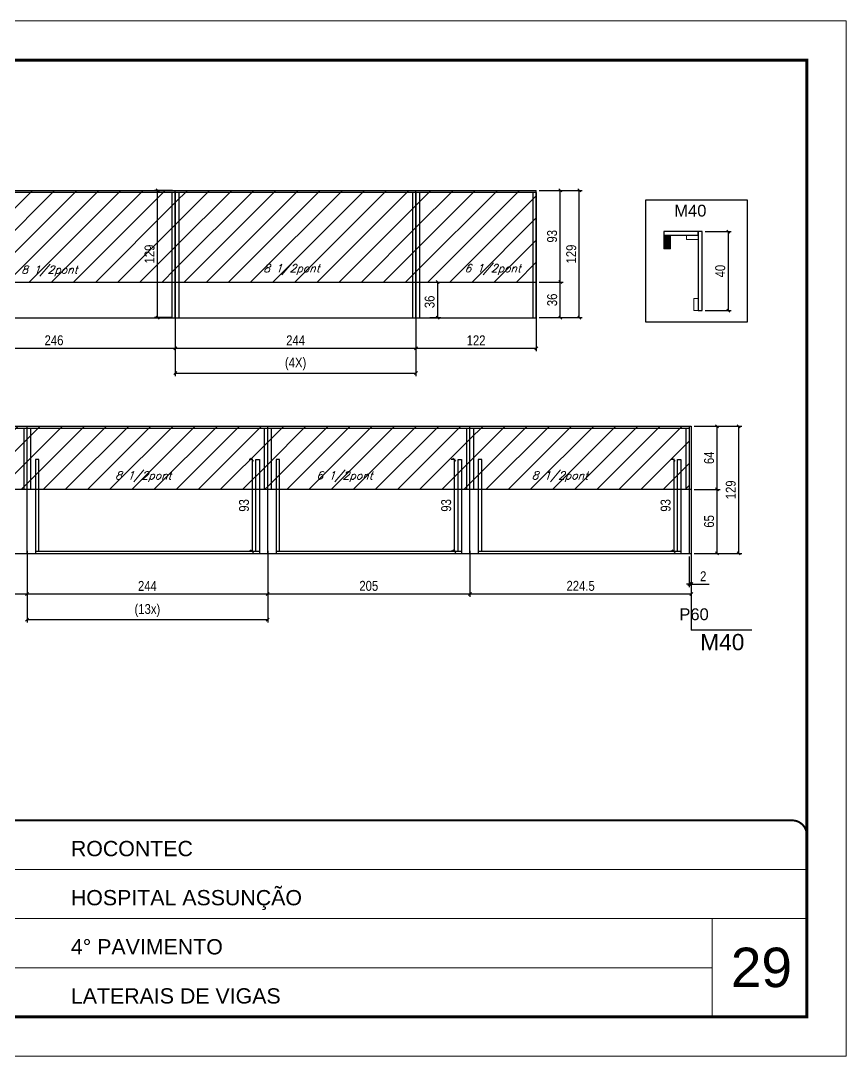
# Model space of a CAD drawing. Extents: x -20960 to -5926, y -2106 to 21915.
# Drawn here: x -11559 to -10722, y 12825 to 13875 of the extents above; entities that cross this region are included whole.
import ezdxf

# ---------------------------------------------------------------- set-up
doc = ezdxf.new("R2010")
doc.units = 0
doc.linetypes.add('CONTINUO', pattern=[0])
doc.linetypes.add('DASHED', pattern=[0.75, 0.5, -0.25])
for name, color, linetype in [('5', 5, 'Continuous'), ('COTA', 241, 'Continuous'), ('NOMENCLATURA', 7, 'Continuous'), ('Painéis', 200, 'Continuous'), ('SARR_2.2x7', 40, 'Continuous'), ('SARR_3.5x7', 81, 'Continuous'), ('texto', 7, 'Continuous')]:
    doc.layers.add(name, color=color, linetype=linetype)
for name, color, linetype, lineweight in [('CARIMBO', 255, 'Continuous', 9), ('Folhas', 255, 'Continuous', 9), ('Hachura', 251, 'Continuous', 9), ('Madeira', 126, 'Continuous', 18), ('Sarr 2.2x7', 40, 'Continuous', 9), ('SARRAFO DE PRESSAO', 251, 'DASHED', 9)]:
    doc.layers.add(name, color=color, linetype=linetype, lineweight=lineweight)
doc.styles.add('ARIAL', font='arial.ttf')
doc.styles.add('COTA TECNICA', font='techl___.ttf', dxfattribs={"height": 10})
doc.styles.add('Romans', font='romans.shx')
doc.styles.get("Standard").update_dxf_attribs({"font": 'arial.ttf'})
doc.dimstyles.new('PAINEL', dxfattribs={"dimtxt": 10, "dimasz": 3, "dimexe": 3, "dimexo": 3, "dimgap": 3, "dimtad": 1, "dimdec": 1, "dimzin": 12, "dimdsep": 46, "dimtxsty": 'COTA TECNICA', "dimblk1": 'OBLIQUE', "dimblk2": 'OBLIQUE', "dimsah": 1, "dimcen": 0.9, "dimclrd": 4, "dimclre": 4, "dimclrt": 240, "dimadec": 1, "dimazin": 3, "dimtfac": 1, "dimtdec": 1, "dimtmove": 0, "dimatfit": 3, "dimfxl": 1, "dimtolj": 1, "dimtzin": 12, "dimarcsym": 0})
pattern_1 = [(45, (-152288.438, -14672.416), (-11.2253202, 11.2253202), [])]

# ---------------------------------------------------------------- blocks, each defined once
blk = doc.blocks.new('9999999999')
at = {"color": 30, "linetype": 'CONTINUO'}
for p, q in [((98564.6, 34379.6), (99584, 34379.6)), ((98564.6, 34329.8), (99488, 34329.8)), ((99584, 34329.8), (99488, 34329.8)), ((99488, 34329.8), (99488, 34230.2)), ((98564.6, 34280), (99488, 34280))]:
    blk.add_line(p, q, dxfattribs=at)
at = {"color": 30, "linetype": 'CONTINUO', "const_width": 2}
blk.add_lwpolyline([(99584, 34230.2), (99584, 34414.4, 0.414214), (99569, 34429.4), (98229, 34429.4, 0.414214), (98214, 34414.4), (98214, 34245.2, 0.414214), (98229, 34230.2), (99584, 34230.2)], format="xyb", dxfattribs=at)
at = {"layer": 'Folhas'}
blk.add_lwpolyline([(98139, 34190.2), (99624, 34190.2), (99624, 35240.2), (98139, 35240.2)], close=True, dxfattribs=at)
at = {"layer": 'Folhas', "color": 30, "const_width": 3}
blk.add_lwpolyline([(98214, 34230.2), (99584, 34230.2), (99584, 35200.2), (98214, 35200.2)], close=True, dxfattribs=at)
at = {"color": 7, "linetype": 'Continuous', "ltscale": 5, "style": 'ARIAL'}
for s, height, p in [('ROCONTEC', 15.48, (98837.7, 34393.1)), ('HOSPITAL ASSUNÇÃO', 15.483, (98837.7, 34343.3)), ('4° PAVIMENTO', 15.483, (98837.7, 34293.5)), ('LATERAIS DE VIGAS', 15.483, (98837.7, 34243.7))]:
    blk.add_text(s, height=height, dxfattribs=at).set_placement(p)
blk = doc.blocks.new('_Oblique')
at = {"color": 0, "linetype": 'ByBlock', "lineweight": -2}
blk.add_line((-0.5, -0.5), (0.5, 0.5), dxfattribs=at)
blk = doc.blocks.new('*D966')
at = {"layer": 'COTA', "color": 4, "linetype": 'ByBlock', "lineweight": -2, "transparency": 16777216}
for p, q in [((-11648.4, 13619.7), (-11648.4, 13540.2)), ((-11402.4, 13607.3), (-11402.4, 13540.2)), ((-11648.4, 13543.2), (-11402.4, 13543.2))]:
    blk.add_line(p, q, dxfattribs=at)
at = {"layer": 'Defpoints', "color": 0, "linetype": 'ByBlock', "transparency": 16777216}
for p in [(-11648.4, 13622.7), (-11402.4, 13610.3), (-11402.4, 13543.2)]:
    blk.add_point(p, dxfattribs=at)
at = {"layer": 'COTA', "color": 4, "linetype": 'ByBlock', "lineweight": -2, "transparency": 16777216, "xscale": 3, "yscale": 3, "zscale": 3, "rotation": 180}
blk.add_blockref('_Oblique', (-11648.4, 13543.2), dxfattribs=at)
at = {"layer": 'COTA', "color": 4, "linetype": 'ByBlock', "lineweight": -2, "transparency": 16777216, "xscale": 3, "yscale": 3, "zscale": 3}
blk.add_blockref('_Oblique', (-11402.4, 13543.2), dxfattribs=at)
at = {"layer": 'COTA', "color": 240, "linetype": 'ByBlock', "transparency": 16777216, "insert": (-11525.4, 13551.3), "char_height": 10, "attachment_point": 5, "style": 'COTA TECNICA'}
blk.add_mtext('\\A1;246', dxfattribs=at)
blk = doc.blocks.new('*D967')
at = {"layer": 'COTA', "color": 4, "linetype": 'ByBlock', "lineweight": -2, "transparency": 16777216}
for p, q in [((-11402.4, 13607.3), (-11402.4, 13540.2)), ((-11158.4, 13607.3), (-11158.4, 13540.2)), ((-11402.4, 13543.2), (-11158.4, 13543.2))]:
    blk.add_line(p, q, dxfattribs=at)
at = {"layer": 'Defpoints', "color": 0, "linetype": 'ByBlock', "transparency": 16777216}
for p in [(-11402.4, 13610.3), (-11158.4, 13610.3), (-11158.4, 13543.2)]:
    blk.add_point(p, dxfattribs=at)
at = {"layer": 'COTA', "color": 4, "linetype": 'ByBlock', "lineweight": -2, "transparency": 16777216, "xscale": 3, "yscale": 3, "zscale": 3, "rotation": 180}
blk.add_blockref('_Oblique', (-11402.4, 13543.2), dxfattribs=at)
at = {"layer": 'COTA', "color": 4, "linetype": 'ByBlock', "lineweight": -2, "transparency": 16777216, "xscale": 3, "yscale": 3, "zscale": 3}
blk.add_blockref('_Oblique', (-11158.4, 13543.2), dxfattribs=at)
at = {"layer": 'COTA', "color": 240, "linetype": 'ByBlock', "transparency": 16777216, "insert": (-11280.4, 13551.3), "char_height": 10, "attachment_point": 5, "style": 'COTA TECNICA'}
blk.add_mtext('\\A1;244', dxfattribs=at)
blk = doc.blocks.new('*D968')
at = {"layer": 'COTA', "color": 4, "lineweight": -2, "ltscale": 25, "transparency": 16777216}
for p, q in [((-11402.4, 13607.3), (-11402.4, 13515.1)), ((-11158.4, 13607.3), (-11158.4, 13515.1)), ((-11402.4, 13518.1), (-11158.4, 13518.1))]:
    blk.add_line(p, q, dxfattribs=at)
at = {"layer": 'Defpoints', "color": 0, "ltscale": 25, "transparency": 16777216}
for p in [(-11402.4, 13610.3), (-11158.4, 13610.3), (-11158.4, 13518.1)]:
    blk.add_point(p, dxfattribs=at)
at = {"layer": 'COTA', "color": 4, "lineweight": -2, "ltscale": 25, "transparency": 16777216, "xscale": 3, "yscale": 3, "zscale": 3, "rotation": 180}
blk.add_blockref('_Oblique', (-11402.4, 13518.1), dxfattribs=at)
at = {"layer": 'COTA', "color": 4, "lineweight": -2, "ltscale": 25, "transparency": 16777216, "xscale": 3, "yscale": 3, "zscale": 3}
blk.add_blockref('_Oblique', (-11158.4, 13518.1), dxfattribs=at)
at = {"layer": 'COTA', "color": 240, "ltscale": 25, "transparency": 16777216, "insert": (-11280.4, 13527.3), "char_height": 10, "attachment_point": 5, "style": 'COTA TECNICA'}
blk.add_mtext('\\A1;(4X)', dxfattribs=at)
blk = doc.blocks.new('*D969')
at = {"layer": 'COTA', "color": 4, "lineweight": -2, "ltscale": 25, "transparency": 16777216}
for p, q in [((-11158.4, 13607.3), (-11158.4, 13540.2)), ((-11036.4, 13607.3), (-11036.4, 13540.2)), ((-11158.4, 13543.2), (-11036.4, 13543.2))]:
    blk.add_line(p, q, dxfattribs=at)
at = {"layer": 'Defpoints', "color": 0, "ltscale": 25, "transparency": 16777216}
for p in [(-11158.4, 13610.3), (-11036.4, 13610.3), (-11036.4, 13543.2)]:
    blk.add_point(p, dxfattribs=at)
at = {"layer": 'COTA', "color": 4, "lineweight": -2, "ltscale": 25, "transparency": 16777216, "xscale": 3, "yscale": 3, "zscale": 3, "rotation": 180}
blk.add_blockref('_Oblique', (-11158.4, 13543.2), dxfattribs=at)
at = {"layer": 'COTA', "color": 4, "lineweight": -2, "ltscale": 25, "transparency": 16777216, "xscale": 3, "yscale": 3, "zscale": 3}
blk.add_blockref('_Oblique', (-11036.4, 13543.2), dxfattribs=at)
at = {"layer": 'COTA', "color": 240, "ltscale": 25, "transparency": 16777216, "insert": (-11097.4, 13551.3), "char_height": 10, "attachment_point": 5, "style": 'COTA TECNICA'}
blk.add_mtext('\\A1;122', dxfattribs=at)
blk = doc.blocks.new('*D970')
at = {"layer": 'COTA', "color": 4, "linetype": 'ByBlock', "lineweight": -2, "transparency": 16777216}
for p, q in [((-11796.7, 13368.3), (-11796.7, 13291.2)), ((-11552.7, 13337.9), (-11552.7, 13291.2)), ((-11796.7, 13294.2), (-11552.7, 13294.2))]:
    blk.add_line(p, q, dxfattribs=at)
at = {"layer": 'Defpoints', "color": 0, "linetype": 'ByBlock', "transparency": 16777216}
for p in [(-11796.7, 13371.3), (-11552.7, 13340.9), (-11552.7, 13294.2)]:
    blk.add_point(p, dxfattribs=at)
at = {"layer": 'COTA', "color": 4, "linetype": 'ByBlock', "lineweight": -2, "transparency": 16777216, "xscale": 3, "yscale": 3, "zscale": 3, "rotation": 180}
blk.add_blockref('_Oblique', (-11796.7, 13294.2), dxfattribs=at)
at = {"layer": 'COTA', "color": 4, "linetype": 'ByBlock', "lineweight": -2, "transparency": 16777216, "xscale": 3, "yscale": 3, "zscale": 3}
blk.add_blockref('_Oblique', (-11552.7, 13294.2), dxfattribs=at)
at = {"layer": 'COTA', "color": 240, "linetype": 'ByBlock', "transparency": 16777216, "insert": (-11674.7, 13302.3), "char_height": 10, "attachment_point": 5, "style": 'COTA TECNICA'}
blk.add_mtext('\\A1;244', dxfattribs=at)
blk = doc.blocks.new('*D971')
at = {"layer": 'COTA', "color": 4, "linetype": 'ByBlock', "lineweight": -2, "transparency": 16777216}
for p, q in [((-11552.7, 13337.9), (-11552.7, 13291.2)), ((-11308.7, 13337.9), (-11308.7, 13291.2)), ((-11552.7, 13294.2), (-11308.7, 13294.2))]:
    blk.add_line(p, q, dxfattribs=at)
at = {"layer": 'Defpoints', "color": 0, "linetype": 'ByBlock', "transparency": 16777216}
for p in [(-11552.7, 13340.9), (-11308.7, 13340.9), (-11308.7, 13294.2)]:
    blk.add_point(p, dxfattribs=at)
at = {"layer": 'COTA', "color": 4, "linetype": 'ByBlock', "lineweight": -2, "transparency": 16777216, "xscale": 3, "yscale": 3, "zscale": 3, "rotation": 180}
blk.add_blockref('_Oblique', (-11552.7, 13294.2), dxfattribs=at)
at = {"layer": 'COTA', "color": 4, "linetype": 'ByBlock', "lineweight": -2, "transparency": 16777216, "xscale": 3, "yscale": 3, "zscale": 3}
blk.add_blockref('_Oblique', (-11308.7, 13294.2), dxfattribs=at)
at = {"layer": 'COTA', "color": 240, "linetype": 'ByBlock', "transparency": 16777216, "insert": (-11430.7, 13302.3), "char_height": 10, "attachment_point": 5, "style": 'COTA TECNICA'}
blk.add_mtext('\\A1;244', dxfattribs=at)
blk = doc.blocks.new('*D972')
at = {"layer": 'COTA', "color": 4, "lineweight": -2, "ltscale": 25, "transparency": 16777216}
for p, q in [((-11308.7, 13337.9), (-11308.7, 13291.2)), ((-11103.7, 13337.9), (-11103.7, 13291.2)), ((-11308.7, 13294.2), (-11103.7, 13294.2))]:
    blk.add_line(p, q, dxfattribs=at)
at = {"layer": 'Defpoints', "color": 0, "ltscale": 25, "transparency": 16777216}
for p in [(-11308.7, 13340.9), (-11103.7, 13340.9), (-11103.7, 13294.2)]:
    blk.add_point(p, dxfattribs=at)
at = {"layer": 'COTA', "color": 4, "lineweight": -2, "ltscale": 25, "transparency": 16777216, "xscale": 3, "yscale": 3, "zscale": 3, "rotation": 180}
blk.add_blockref('_Oblique', (-11308.7, 13294.2), dxfattribs=at)
at = {"layer": 'COTA', "color": 4, "lineweight": -2, "ltscale": 25, "transparency": 16777216, "xscale": 3, "yscale": 3, "zscale": 3}
blk.add_blockref('_Oblique', (-11103.7, 13294.2), dxfattribs=at)
at = {"layer": 'COTA', "color": 240, "ltscale": 25, "transparency": 16777216, "insert": (-11206.2, 13302.3), "char_height": 10, "attachment_point": 5, "style": 'COTA TECNICA'}
blk.add_mtext('\\A1;205', dxfattribs=at)
blk = doc.blocks.new('*D1060')
at = {"layer": 'COTA', "color": 4, "lineweight": -2, "ltscale": 25, "transparency": 16777216}
for p, q in [((-10876.2, 13464.2), (-10850, 13464.2)), ((-10853, 13400.2), (-10853, 13464.2)), ((-10876.2, 13400.2), (-10850, 13400.2))]:
    blk.add_line(p, q, dxfattribs=at)
at = {"layer": 'Defpoints', "color": 0, "ltscale": 25, "transparency": 16777216}
for p in [(-10879.2, 13464.2), (-10853, 13464.2), (-10879.2, 13400.2)]:
    blk.add_point(p, dxfattribs=at)
at = {"layer": 'COTA', "color": 4, "lineweight": -2, "ltscale": 25, "transparency": 16777216, "xscale": 3, "yscale": 3, "zscale": 3}
for p, rotation in [((-10853, 13464.2), 90), ((-10853, 13400.2), 270)]:
    blk.add_blockref('_Oblique', p, dxfattribs=dict(at, rotation=rotation))
at = {"layer": 'COTA', "color": 240, "ltscale": 25, "transparency": 16777216, "insert": (-10861.1, 13432.2), "char_height": 10, "attachment_point": 5, "rotation": 90, "style": 'COTA TECNICA'}
blk.add_mtext('\\A1;64', dxfattribs=at)
blk = doc.blocks.new('*D973')
at = {"layer": 'COTA', "color": 4, "lineweight": -2, "ltscale": 25, "transparency": 16777216}
for p, q in [((-11552.7, 13337.9), (-11552.7, 13265.2)), ((-11308.7, 13337.9), (-11308.7, 13265.2)), ((-11552.7, 13268.2), (-11308.7, 13268.2))]:
    blk.add_line(p, q, dxfattribs=at)
at = {"layer": 'Defpoints', "color": 0, "ltscale": 25, "transparency": 16777216}
for p in [(-11552.7, 13340.9), (-11308.7, 13340.9), (-11308.7, 13268.2)]:
    blk.add_point(p, dxfattribs=at)
at = {"layer": 'COTA', "color": 4, "lineweight": -2, "ltscale": 25, "transparency": 16777216, "xscale": 3, "yscale": 3, "zscale": 3, "rotation": 180}
blk.add_blockref('_Oblique', (-11552.7, 13268.2), dxfattribs=at)
at = {"layer": 'COTA', "color": 4, "lineweight": -2, "ltscale": 25, "transparency": 16777216, "xscale": 3, "yscale": 3, "zscale": 3}
blk.add_blockref('_Oblique', (-11308.7, 13268.2), dxfattribs=at)
at = {"layer": 'COTA', "color": 240, "ltscale": 25, "transparency": 16777216, "insert": (-11430.7, 13277.4), "char_height": 10, "attachment_point": 5, "style": 'COTA TECNICA'}
blk.add_mtext('\\A1;(13x)', dxfattribs=at)
blk = doc.blocks.new('*D974')
at = {"layer": 'COTA', "color": 4, "lineweight": -2, "ltscale": 25, "transparency": 16777216}
for p, q in [((-11103.7, 13337.9), (-11103.7, 13291.2)), ((-10879.2, 13337.9), (-10879.2, 13291.2)), ((-11103.7, 13294.2), (-10879.2, 13294.2))]:
    blk.add_line(p, q, dxfattribs=at)
at = {"layer": 'Defpoints', "color": 0, "ltscale": 25, "transparency": 16777216}
for p in [(-11103.7, 13340.9), (-10879.2, 13340.9), (-10879.2, 13294.2)]:
    blk.add_point(p, dxfattribs=at)
at = {"layer": 'COTA', "color": 4, "lineweight": -2, "ltscale": 25, "transparency": 16777216, "xscale": 3, "yscale": 3, "zscale": 3, "rotation": 180}
blk.add_blockref('_Oblique', (-11103.7, 13294.2), dxfattribs=at)
at = {"layer": 'COTA', "color": 4, "lineweight": -2, "ltscale": 25, "transparency": 16777216, "xscale": 3, "yscale": 3, "zscale": 3}
blk.add_blockref('_Oblique', (-10879.2, 13294.2), dxfattribs=at)
at = {"layer": 'COTA', "color": 240, "ltscale": 25, "transparency": 16777216, "insert": (-10991.4, 13302.3), "char_height": 10, "attachment_point": 5, "style": 'COTA TECNICA'}
blk.add_mtext('\\A1;224.5', dxfattribs=at)
blk = doc.blocks.new('*D1061')
at = {"layer": 'COTA', "color": 4, "lineweight": -2, "ltscale": 25, "transparency": 16777216}
for p, q in [((-11405.4, 13703.3), (-11423.4, 13703.3)), ((-11420.4, 13574.3), (-11420.4, 13703.3)), ((-11405.4, 13574.3), (-11423.4, 13574.3))]:
    blk.add_line(p, q, dxfattribs=at)
at = {"layer": 'Defpoints', "color": 0, "ltscale": 25, "transparency": 16777216}
for p in [(-11420.4, 13703.3), (-11402.4, 13703.3), (-11402.4, 13574.3)]:
    blk.add_point(p, dxfattribs=at)
at = {"layer": 'COTA', "color": 4, "lineweight": -2, "ltscale": 25, "transparency": 16777216, "xscale": 3, "yscale": 3, "zscale": 3}
for p, rotation in [((-11420.4, 13703.3), 90), ((-11420.4, 13574.3), 270)]:
    blk.add_blockref('_Oblique', p, dxfattribs=dict(at, rotation=rotation))
at = {"layer": 'COTA', "color": 240, "ltscale": 25, "transparency": 16777216, "insert": (-11428.5, 13638.8), "char_height": 10, "attachment_point": 5, "rotation": 90, "style": 'COTA TECNICA'}
blk.add_mtext('\\A1;129', dxfattribs=at)
blk = doc.blocks.new('*D976')
at = {"layer": 'COTA', "color": 4, "lineweight": -2, "ltscale": 25, "transparency": 16777216}
for p, q in [((-11144.3, 13610.3), (-11133.3, 13610.3)), ((-11136.3, 13574.3), (-11136.3, 13610.3)), ((-11144.3, 13574.3), (-11133.3, 13574.3))]:
    blk.add_line(p, q, dxfattribs=at)
at = {"layer": 'Defpoints', "color": 0, "ltscale": 25, "transparency": 16777216}
for p in [(-11147.3, 13610.3), (-11136.3, 13610.3), (-11147.3, 13574.3)]:
    blk.add_point(p, dxfattribs=at)
at = {"layer": 'COTA', "color": 4, "lineweight": -2, "ltscale": 25, "transparency": 16777216, "xscale": 3, "yscale": 3, "zscale": 3}
for p, rotation in [((-11136.3, 13610.3), 90), ((-11136.3, 13574.3), 270)]:
    blk.add_blockref('_Oblique', p, dxfattribs=dict(at, rotation=rotation))
at = {"layer": 'COTA', "color": 240, "ltscale": 25, "transparency": 16777216, "insert": (-11144.5, 13590.3), "char_height": 10, "attachment_point": 5, "rotation": 90, "style": 'COTA TECNICA'}
blk.add_mtext('\\A1;36', dxfattribs=at)
blk = doc.blocks.new('*D1062')
at = {"layer": 'COTA', "color": 4, "lineweight": -2, "ltscale": 25, "transparency": 16777216}
for p, q in [((-11033.4, 13703.3), (-10989.8, 13703.3)), ((-10992.8, 13574.3), (-10992.8, 13703.3)), ((-11033.4, 13574.3), (-10989.8, 13574.3))]:
    blk.add_line(p, q, dxfattribs=at)
at = {"layer": 'Defpoints', "color": 0, "ltscale": 25, "transparency": 16777216}
for p in [(-11036.4, 13703.3), (-10992.8, 13703.3), (-11036.4, 13574.3)]:
    blk.add_point(p, dxfattribs=at)
at = {"layer": 'COTA', "color": 4, "lineweight": -2, "ltscale": 25, "transparency": 16777216, "xscale": 3, "yscale": 3, "zscale": 3}
for p, rotation in [((-10992.8, 13703.3), 90), ((-10992.8, 13574.3), 270)]:
    blk.add_blockref('_Oblique', p, dxfattribs=dict(at, rotation=rotation))
at = {"layer": 'COTA', "color": 240, "ltscale": 25, "transparency": 16777216, "insert": (-11000.9, 13638.8), "char_height": 10, "attachment_point": 5, "rotation": 90, "style": 'COTA TECNICA'}
blk.add_mtext('\\A1;129', dxfattribs=at)
blk = doc.blocks.new('*D1063')
at = {"layer": 'COTA', "color": 4, "lineweight": -2, "ltscale": 25, "transparency": 16777216}
for p, q in [((-11033.4, 13610.3), (-11009, 13610.3)), ((-11012, 13574.3), (-11012, 13610.3)), ((-11033.4, 13574.3), (-11009, 13574.3))]:
    blk.add_line(p, q, dxfattribs=at)
at = {"layer": 'Defpoints', "color": 0, "ltscale": 25, "transparency": 16777216}
for p in [(-11036.4, 13610.3), (-11012, 13610.3), (-11036.4, 13574.3)]:
    blk.add_point(p, dxfattribs=at)
at = {"layer": 'COTA', "color": 4, "lineweight": -2, "ltscale": 25, "transparency": 16777216, "xscale": 3, "yscale": 3, "zscale": 3}
for p, rotation in [((-11012, 13610.3), 90), ((-11012, 13574.3), 270)]:
    blk.add_blockref('_Oblique', p, dxfattribs=dict(at, rotation=rotation))
at = {"layer": 'COTA', "color": 240, "ltscale": 25, "transparency": 16777216, "insert": (-11020.2, 13592.3), "char_height": 10, "attachment_point": 5, "rotation": 90, "style": 'COTA TECNICA'}
blk.add_mtext('\\A1;36', dxfattribs=at)
blk = doc.blocks.new('*D1064')
at = {"layer": 'COTA', "color": 4, "lineweight": -2, "ltscale": 25, "transparency": 16777216}
for p, q in [((-11033.4, 13703.3), (-11009, 13703.3)), ((-11012, 13610.3), (-11012, 13703.3)), ((-11033.4, 13610.3), (-11009, 13610.3))]:
    blk.add_line(p, q, dxfattribs=at)
at = {"layer": 'Defpoints', "color": 0, "ltscale": 25, "transparency": 16777216}
for p in [(-11036.4, 13703.3), (-11012, 13703.3), (-11036.4, 13610.3)]:
    blk.add_point(p, dxfattribs=at)
at = {"layer": 'COTA', "color": 4, "lineweight": -2, "ltscale": 25, "transparency": 16777216, "xscale": 3, "yscale": 3, "zscale": 3}
for p, rotation in [((-11012, 13703.3), 90), ((-11012, 13610.3), 270)]:
    blk.add_blockref('_Oblique', p, dxfattribs=dict(at, rotation=rotation))
at = {"layer": 'COTA', "color": 240, "ltscale": 25, "transparency": 16777216, "insert": (-11020.3, 13656.8), "char_height": 10, "attachment_point": 5, "rotation": 90, "style": 'COTA TECNICA'}
blk.add_mtext('\\A1;93', dxfattribs=at)
blk = doc.blocks.new('*D1041')
at = {"layer": 'COTA', "color": 4, "lineweight": -2, "ltscale": 25, "transparency": 16777216}
for p, q in [((-11323.7, 13430.4), (-11327.5, 13430.4)), ((-11324.5, 13430.4), (-11324.5, 13337.4)), ((-11323.7, 13337.4), (-11327.5, 13337.4))]:
    blk.add_line(p, q, dxfattribs=at)
at = {"layer": 'Defpoints', "color": 0, "ltscale": 25, "transparency": 16777216}
for p in [(-11320.7, 13430.4), (-11324.5, 13337.4), (-11320.7, 13337.4)]:
    blk.add_point(p, dxfattribs=at)
at = {"layer": 'COTA', "color": 4, "lineweight": -2, "ltscale": 25, "transparency": 16777216, "xscale": 3, "yscale": 3, "zscale": 3}
for p, rotation in [((-11324.5, 13430.4), 90), ((-11324.5, 13337.4), 270)]:
    blk.add_blockref('_Oblique', p, dxfattribs=dict(at, rotation=rotation))
at = {"layer": 'COTA', "color": 240, "ltscale": 25, "transparency": 16777216, "insert": (-11332.7, 13383.9), "char_height": 10, "attachment_point": 5, "rotation": 90, "style": 'COTA TECNICA'}
blk.add_mtext('\\A1;93', dxfattribs=at)
blk = doc.blocks.new('*D1042')
at = {"layer": 'COTA', "color": 4, "lineweight": -2, "ltscale": 25, "transparency": 16777216}
for p, q in [((-11118.7, 13430.4), (-11122.5, 13430.4)), ((-11119.5, 13430.4), (-11119.5, 13337.4)), ((-11118.7, 13337.4), (-11122.5, 13337.4))]:
    blk.add_line(p, q, dxfattribs=at)
at = {"layer": 'Defpoints', "color": 0, "ltscale": 25, "transparency": 16777216}
for p in [(-11115.7, 13430.4), (-11119.5, 13337.4), (-11115.7, 13337.4)]:
    blk.add_point(p, dxfattribs=at)
at = {"layer": 'COTA', "color": 4, "lineweight": -2, "ltscale": 25, "transparency": 16777216, "xscale": 3, "yscale": 3, "zscale": 3}
for p, rotation in [((-11119.5, 13430.4), 90), ((-11119.5, 13337.4), 270)]:
    blk.add_blockref('_Oblique', p, dxfattribs=dict(at, rotation=rotation))
at = {"layer": 'COTA', "color": 240, "ltscale": 25, "transparency": 16777216, "insert": (-11127.7, 13383.9), "char_height": 10, "attachment_point": 5, "rotation": 90, "style": 'COTA TECNICA'}
blk.add_mtext('\\A1;93', dxfattribs=at)
blk = doc.blocks.new('*D1043')
at = {"layer": 'COTA', "color": 4, "lineweight": -2, "ltscale": 25, "transparency": 16777216}
for p, q in [((-10896.2, 13430.4), (-10900, 13430.4)), ((-10897, 13430.4), (-10897, 13337.4)), ((-10896.2, 13337.4), (-10900, 13337.4))]:
    blk.add_line(p, q, dxfattribs=at)
at = {"layer": 'Defpoints', "color": 0, "ltscale": 25, "transparency": 16777216}
for p in [(-10893.2, 13430.4), (-10897, 13337.4), (-10893.2, 13337.4)]:
    blk.add_point(p, dxfattribs=at)
at = {"layer": 'COTA', "color": 4, "lineweight": -2, "ltscale": 25, "transparency": 16777216, "xscale": 3, "yscale": 3, "zscale": 3}
for p, rotation in [((-10897, 13430.4), 90), ((-10897, 13337.4), 270)]:
    blk.add_blockref('_Oblique', p, dxfattribs=dict(at, rotation=rotation))
at = {"layer": 'COTA', "color": 240, "ltscale": 25, "transparency": 16777216, "insert": (-10905.2, 13383.9), "char_height": 10, "attachment_point": 5, "rotation": 90, "style": 'COTA TECNICA'}
blk.add_mtext('\\A1;93', dxfattribs=at)
blk = doc.blocks.new('*D1044')
at = {"layer": 'COTA', "color": 4, "lineweight": -2, "ltscale": 25, "transparency": 16777216}
for p, q in [((-10876.2, 13400.2), (-10850, 13400.2)), ((-10853, 13335.2), (-10853, 13400.2)), ((-10876.2, 13335.2), (-10850, 13335.2))]:
    blk.add_line(p, q, dxfattribs=at)
at = {"layer": 'Defpoints', "color": 0, "ltscale": 25, "transparency": 16777216}
for p in [(-10879.2, 13400.2), (-10853, 13400.2), (-10879.2, 13335.2)]:
    blk.add_point(p, dxfattribs=at)
at = {"layer": 'COTA', "color": 4, "lineweight": -2, "ltscale": 25, "transparency": 16777216, "xscale": 3, "yscale": 3, "zscale": 3}
for p, rotation in [((-10853, 13400.2), 90), ((-10853, 13335.2), 270)]:
    blk.add_blockref('_Oblique', p, dxfattribs=dict(at, rotation=rotation))
at = {"layer": 'COTA', "color": 240, "ltscale": 25, "transparency": 16777216, "insert": (-10861.1, 13367.7), "char_height": 10, "attachment_point": 5, "rotation": 90, "style": 'COTA TECNICA'}
blk.add_mtext('\\A1;65', dxfattribs=at)
blk = doc.blocks.new('*D1045')
at = {"layer": 'COTA', "color": 4, "lineweight": -2, "ltscale": 25, "transparency": 16777216}
for p, q in [((-10876.2, 13464.2), (-10828, 13464.2)), ((-10831, 13335.2), (-10831, 13464.2)), ((-10876.2, 13335.2), (-10828, 13335.2))]:
    blk.add_line(p, q, dxfattribs=at)
at = {"layer": 'Defpoints', "color": 0, "ltscale": 25, "transparency": 16777216}
for p in [(-10879.2, 13464.2), (-10831, 13464.2), (-10879.2, 13335.2)]:
    blk.add_point(p, dxfattribs=at)
at = {"layer": 'COTA', "color": 4, "lineweight": -2, "ltscale": 25, "transparency": 16777216, "xscale": 3, "yscale": 3, "zscale": 3}
for p, rotation in [((-10831, 13464.2), 90), ((-10831, 13335.2), 270)]:
    blk.add_blockref('_Oblique', p, dxfattribs=dict(at, rotation=rotation))
at = {"layer": 'COTA', "color": 240, "ltscale": 25, "transparency": 16777216, "insert": (-10839.1, 13399.7), "char_height": 10, "attachment_point": 5, "rotation": 90, "style": 'COTA TECNICA'}
blk.add_mtext('\\A1;129', dxfattribs=at)
blk = doc.blocks.new('*D1046')
at = {"layer": 'COTA', "color": 4, "lineweight": -2, "ltscale": 25, "transparency": 16777216}
for p, q in [((-10881.2, 13332.2), (-10881.2, 13301.1)), ((-10879.2, 13332.2), (-10879.2, 13301.1)), ((-10881.2, 13304.1), (-10884.2, 13304.1)), ((-10881.2, 13304.1), (-10879.2, 13304.1)), ((-10879.2, 13304.1), (-10861.1, 13304.1))]:
    blk.add_line(p, q, dxfattribs=at)
at = {"layer": 'Defpoints', "color": 0, "ltscale": 25, "transparency": 16777216}
for p in [(-10881.2, 13335.2), (-10879.2, 13335.2), (-10879.2, 13304.1)]:
    blk.add_point(p, dxfattribs=at)
at = {"layer": 'COTA', "color": 4, "lineweight": -2, "ltscale": 25, "transparency": 16777216, "xscale": 3, "yscale": 3, "zscale": 3}
blk.add_blockref('_Oblique', (-10881.2, 13304.1), dxfattribs=at)
at = {"layer": 'COTA', "color": 4, "lineweight": -2, "ltscale": 25, "transparency": 16777216, "xscale": 3, "yscale": 3, "zscale": 3, "rotation": 180}
blk.add_blockref('_Oblique', (-10879.2, 13304.1), dxfattribs=at)
at = {"layer": 'COTA', "color": 240, "ltscale": 25, "transparency": 16777216, "insert": (-10867.1, 13312.1), "char_height": 10, "attachment_point": 5, "style": 'COTA TECNICA'}
blk.add_mtext('\\A1;2', dxfattribs=at)
blk = doc.blocks.new('*D1047')
at = {"layer": 'Defpoints', "color": 0, "linetype": 'ByBlock', "transparency": 16777216}
for p in [(-10868.2, 13661.5), (-10868.2, 13581.5), (-10841.7, 13581.5)]:
    blk.add_point(p, dxfattribs=at)
at = {"layer": 'Sarr 2.2x7', "color": 4, "linetype": 'ByBlock', "lineweight": -2, "transparency": 16777216}
for p, q in [((-10865.2, 13661.5), (-10838.7, 13661.5)), ((-10841.7, 13661.5), (-10841.7, 13581.5)), ((-10865.2, 13581.5), (-10838.7, 13581.5))]:
    blk.add_line(p, q, dxfattribs=at)
at = {"layer": 'Sarr 2.2x7', "color": 4, "linetype": 'ByBlock', "lineweight": -2, "transparency": 16777216, "xscale": 3, "yscale": 3, "zscale": 3}
for p, rotation in [((-10841.7, 13661.5), 90), ((-10841.7, 13581.5), 270)]:
    blk.add_blockref('_Oblique', p, dxfattribs=dict(at, rotation=rotation))
at = {"layer": 'Sarr 2.2x7', "color": 240, "linetype": 'ByBlock', "transparency": 16777216, "insert": (-10849.8, 13621.5), "char_height": 10, "attachment_point": 5, "rotation": 90, "style": 'COTA TECNICA'}
blk.add_mtext('\\A1;40', dxfattribs=at)

msp = doc.modelspace()

# ---------------------------------------------------------------- hatches: boundary and pattern name
at = {"layer": 'Hachura', "ltscale": 25}
h = msp.add_hatch(dxfattribs=at)
h.set_pattern_fill('ANSI31', color=256, scale=5)
h.set_pattern_definition(pattern_1)
h.paths.add_polyline_path([(-11402.4, 13610.27), (-11402.4, 13703.27), (-11646.4, 13703.27), (-11646.4, 13610.27)])
h = msp.add_hatch(dxfattribs=at)
h.set_pattern_fill('ANSI31', color=256, scale=5)
h.set_pattern_definition(pattern_1)
h.paths.add_polyline_path([(-11402.4, 13610.27), (-11158.4, 13610.27), (-11158.4, 13703.27), (-11402.4, 13703.27)])
h = msp.add_hatch(dxfattribs=at)
h.set_pattern_fill('ANSI31', color=256, scale=5)
h.set_pattern_definition(pattern_1)
h.paths.add_polyline_path([(-11158.4, 13703.27), (-11158.4, 13610.27), (-11036.4, 13610.27), (-11036.4, 13703.27)])
h = msp.add_hatch(dxfattribs=at)
h.set_pattern_fill('ANSI31', color=256, scale=5)
h.set_pattern_definition(pattern_1)
h.paths.add_polyline_path([(-11552.66, 13400.23), (-11552.66, 13464.23), (-11796.66, 13464.23), (-11796.66, 13400.23)])
h = msp.add_hatch(dxfattribs=at)
h.set_pattern_fill('ANSI31', color=256, scale=5)
h.set_pattern_definition(pattern_1)
h.paths.add_polyline_path([(-11308.66, 13400.23), (-11308.66, 13464.23), (-11552.66, 13464.23), (-11552.66, 13400.23)])
h = msp.add_hatch(dxfattribs=at)
h.set_pattern_fill('ANSI31', color=256, scale=5)
h.set_pattern_definition(pattern_1)
h.paths.add_polyline_path([(-11103.66, 13400.23), (-11103.66, 13464.23), (-11308.66, 13464.23), (-11308.66, 13400.23)])
h = msp.add_hatch(dxfattribs=at)
h.set_pattern_fill('ANSI31', color=256, scale=5)
h.set_pattern_definition(pattern_1)
h.paths.add_polyline_path([(-11103.66, 13464.23), (-11103.66, 13400.23), (-10881.16, 13400.23), (-10881.16, 13464.23)])
at = {"layer": 'Madeira'}
h = msp.add_hatch(dxfattribs=at)
h.set_pattern_fill('ANSI31', color=256, scale=0.2, angle=450, style=0)
h.set_pattern_definition([(135, (-27473.13005, 26929.8445), (-0.449012806, -0.449012806), [])])
h.paths.add_polyline_path([(-10907.12, 13643.94), (-10900.12, 13643.94), (-10900.12, 13657.94), (-10907.12, 13657.94)])

# ---------------------------------------------------------------- linework, layer by layer
at = {"linetype": 'ByBlock'}
msp.add_lwpolyline([(-10822.2, 13693.5), (-10925.64, 13693.5), (-10925.64, 13569.96), (-10822.2, 13569.96)], close=True, dxfattribs=at)
at = {"layer": 'Madeira'}
msp.add_lwpolyline([(-10907.12, 13657.94), (-10900.12, 13657.94), (-10900.12, 13643.94), (-10907.12, 13643.94)], close=True, dxfattribs=at)
at = {"layer": 'NOMENCLATURA', "linetype": 'Continuous'}
for p in [(-10879.16, 13333.63), (-10817.67, 13257.54)]:
    msp.add_line(p, (-10879.16, 13257.54), dxfattribs=at)
at = {"layer": 'Painéis', "linetype": 'ByBlock'}
for p, q in [((-11648.4, 13703.27), (-11036.4, 13703.27)), ((-11402.4, 13574.27), (-11402.4, 13703.27)), ((-11158.4, 13574.27), (-11158.4, 13703.27)), ((-11036.4, 13574.27), (-11036.4, 13703.27)), ((-11648.4, 13610.27), (-11036.4, 13610.27)), ((-11648.4, 13574.27), (-11036.4, 13574.27)), ((-11796.66, 13464.23), (-10879.16, 13464.23)), ((-11552.66, 13335.23), (-11552.66, 13464.23)), ((-11308.66, 13335.23), (-11308.66, 13464.23)), ((-11103.66, 13335.23), (-11103.66, 13464.23)), ((-10879.16, 13409.23), (-10879.16, 13409.23)), ((-11796.66, 13400.23), (-10879.16, 13400.23)), ((-11796.66, 13335.23), (-10879.16, 13335.23))]:
    msp.add_line(p, q, dxfattribs=at)
at = {"layer": 'Painéis', "ltscale": 25}
for p, q in [((-10881.16, 13464.23), (-10881.16, 13335.23)), ((-10879.16, 13464.23), (-10879.16, 13335.23))]:
    msp.add_line(p, q, dxfattribs=at)
at = {"layer": 'Painéis', "linetype": 'ByBlock'}
msp.add_lwpolyline([(-10872.15, 13661.54), (-10907.1, 13661.54), (-10907.1, 13657.94), (-10872.15, 13657.94), (-10872.15, 13661.54)], dxfattribs=at)
at = {"layer": 'Painéis'}
msp.add_lwpolyline([(-10872.15, 13581.54), (-10868.15, 13581.54), (-10868.15, 13661.54), (-10872.15, 13661.54)], close=True, dxfattribs=at)
at = {"layer": 'Sarr 2.2x7', "linetype": 'ByBlock'}
for points in [[(-10872.15, 13657.94), (-10884.15, 13657.94), (-10884.15, 13653.54), (-10872.15, 13653.54), (-10872.15, 13657.94)], [(-10872.15, 13581.54), (-10872.15, 13593.54), (-10876.55, 13593.54), (-10876.55, 13581.54), (-10872.15, 13581.54)]]:
    msp.add_lwpolyline(points, dxfattribs=at)
at = {"layer": 'SARR_2.2x7', "linetype": 'Continuous'}
for p, q in [((-11402.4, 13701.07), (-11631.4, 13701.07)), ((-11158.4, 13701.07), (-11402.4, 13701.07)), ((-11036.4, 13701.07), (-11158.4, 13701.07)), ((-11158.4, 13701.07), (-11158.4, 13701.07)), ((-11552.66, 13462.03), (-11796.66, 13462.03)), ((-11308.66, 13462.03), (-11552.66, 13462.03)), ((-11103.66, 13462.03), (-11308.66, 13462.03)), ((-11308.66, 13462.03), (-11308.66, 13462.03)), ((-10881.16, 13462.03), (-11103.66, 13462.03))]:
    msp.add_line(p, q, dxfattribs=at)
at = {"layer": 'SARR_2.2x7', "linetype": 'Continuous', "ltscale": 50}
for p, q in [((-11544.16, 13337.43), (-11317.16, 13337.43)), ((-11300.16, 13337.43), (-11112.16, 13337.43)), ((-11095.16, 13337.43), (-10889.66, 13337.43))]:
    msp.add_line(p, q, dxfattribs=at)
at = {"layer": 'SARR_3.5x7'}
for p, q in [((-11405.9, 13701.07), (-11405.9, 13574.27)), ((-11402.4, 13701.07), (-11402.4, 13574.27)), ((-11398.9, 13701.07), (-11398.9, 13574.27)), ((-11161.9, 13701.07), (-11161.9, 13574.27)), ((-11158.4, 13701.07), (-11158.4, 13574.27)), ((-11154.9, 13701.07), (-11154.9, 13574.27)), ((-11039.9, 13701.07), (-11039.9, 13574.27)), ((-11036.4, 13701.07), (-11036.4, 13574.27)), ((-11405.9, 13574.27), (-11398.9, 13574.27)), ((-11161.9, 13574.27), (-11154.9, 13574.27)), ((-11039.9, 13574.27), (-11036.4, 13574.27)), ((-11556.16, 13462.03), (-11556.16, 13400.23)), ((-11549.16, 13462.03), (-11549.16, 13400.23)), ((-11312.16, 13462.03), (-11312.16, 13400.23)), ((-11305.16, 13462.03), (-11305.16, 13400.23)), ((-11107.16, 13462.03), (-11107.16, 13400.23)), ((-11100.16, 13462.03), (-11100.16, 13400.23)), ((-10884.66, 13462.03), (-10884.66, 13400.23)), ((-10881.16, 13464.23), (-10881.16, 13400.23))]:
    msp.add_line(p, q, dxfattribs=at)
for points in [[(-11540.66, 13337.43), (-11540.66, 13430.43), (-11544.16, 13430.43), (-11544.16, 13335.23)], [(-11320.66, 13337.43), (-11320.66, 13430.43), (-11317.16, 13430.43), (-11317.16, 13335.23)], [(-11296.66, 13337.43), (-11296.66, 13430.43), (-11300.16, 13430.43), (-11300.16, 13335.23)], [(-11115.66, 13337.43), (-11115.66, 13430.43), (-11112.16, 13430.43), (-11112.16, 13335.23)], [(-11091.66, 13337.43), (-11091.66, 13430.43), (-11095.16, 13430.43), (-11095.16, 13335.23)], [(-10893.16, 13337.43), (-10893.16, 13430.43), (-10889.66, 13430.43), (-10889.66, 13335.23)]]:
    msp.add_lwpolyline(points, dxfattribs=at)

# ---------------------------------------------------------------- block references
at = {"layer": 'SARRAFO DE PRESSAO', "color": 6, "linetype": 'ByBlock'}
msp.add_blockref('9999999999', (-110345.98, -21364.84), dxfattribs=at)

# ---------------------------------------------------------------- texts
at = {"layer": '5', "color": 7, "linetype": 'Continuous'}
msp.add_text('M40', height=12, rotation=359.99996, dxfattribs=at).set_placement((-10896.46, 13676.79))
at = {"layer": '5', "linetype": 'Continuous'}
msp.add_text('P60', height=12, rotation=359.99996, dxfattribs=at).set_placement((-10891.27, 13267.56))
at = {"layer": 'CARIMBO', "style": 'ARIAL'}
msp.add_text('29', height=40, dxfattribs=at).set_placement((-10839.14, 12895.51))
at = {"layer": 'NOMENCLATURA', "linetype": 'Continuous'}
msp.add_text('M40', height=16.5, dxfattribs=at).set_placement((-10870.17, 13237.06))
at = {"layer": 'texto', "color": 2, "char_height": 8, "attachment_point": 5, "style": 'Romans'}
for s, insert in [('{\\Q19;\\C256;8 1/2pont}', (-11284.6, 13623.04)), ('{\\Q19;\\C256;6 1/2pont}', (-11080.57, 13623.04)), ('{\\Q19;\\C256;8 1/2pont}', (-11530.09, 13621.65)), ('{\\Q19;\\C256;8 1/2pont}', (-11434.86, 13412.99)), ('{\\Q19;\\C256;6 1/2pont}', (-11230.83, 13412.99)), ('{\\Q19;\\C256;8 1/2pont}', (-11012.43, 13412.99))]:
    msp.add_mtext(s, dxfattribs=dict(at, insert=insert))

# ---------------------------------------------------------------- dimensions: what is measured, and where the dimension line sits
at = {"layer": 'COTA', "ltscale": 25}
for base, p1, p2, picture, middle in [((-11420.39, 13703.27), (-11402.4, 13574.27), (-11402.4, 13703.27), '*D1061', (-11428.48, 13638.77)), ((-10992.83, 13703.27), (-11036.4, 13574.27), (-11036.4, 13703.27), '*D1062', (-11000.92, 13638.77)), ((-11012.02, 13610.27), (-11036.4, 13574.27), (-11036.4, 13610.27), '*D1063', (-11020.24, 13592.27)), ((-10831, 13464.23), (-10879.16, 13335.23), (-10879.16, 13464.23), '*D1045', (-10839.09, 13399.73)), ((-11324.49, 13337.43), (-11320.66, 13430.43), (-11320.66, 13337.43), '*D1041', (-11332.74, 13383.93)), ((-11119.49, 13337.43), (-11115.66, 13430.43), (-11115.66, 13337.43), '*D1042', (-11127.74, 13383.93)), ((-10896.99, 13337.43), (-10893.16, 13430.43), (-10893.16, 13337.43), '*D1043', (-10905.24, 13383.93)), ((-10852.98, 13400.23), (-10879.16, 13335.23), (-10879.16, 13400.23), '*D1044', (-10861.09, 13367.73))]:
    dim = msp.add_linear_dim(base=base, p1=p1, p2=p2, angle=90, dimstyle='PAINEL', dxfattribs=at)
    dim.commit()
    dim.dimension.update_dxf_attribs({"geometry": picture, "text_midpoint": middle})
for base, p1, p2, picture, middle in [((-11012.02, 13703.27), (-11036.4, 13610.27), (-11036.4, 13703.27), '*D1064', (-11020.27, 13656.77)), ((-10852.98, 13464.23), (-10879.16, 13400.23), (-10879.16, 13464.23), '*D1060', (-10861.08, 13432.23))]:
    dim = msp.add_linear_dim(base=base, p1=p1, p2=p2, angle=90, dimstyle='PAINEL', override={"dimtmove": 1}, dxfattribs=at)
    dim.commit()
    dim.dimension.update_dxf_attribs({"geometry": picture, "text_midpoint": middle})
at = {"layer": 'COTA', "linetype": 'ByBlock'}
for base, p1, p2, picture, middle in [((-11402.4, 13543.19), (-11648.4, 13622.72), (-11402.4, 13610.27), '*D966', (-11525.4, 13551.3)), ((-11552.66, 13294.24), (-11796.66, 13371.34), (-11552.66, 13340.89), '*D970', (-11674.66, 13302.31))]:
    dim = msp.add_linear_dim(base=base, p1=p1, p2=p2, dimstyle='PAINEL', dxfattribs=at)
    dim.commit()
    dim.dimension.update_dxf_attribs({"geometry": picture, "text_midpoint": middle})
for base, p1, p2, picture, middle in [((-11158.4, 13543.19), (-11402.4, 13610.27), (-11158.4, 13610.27), '*D967', (-11280.4, 13551.27)), ((-11308.66, 13294.24), (-11552.66, 13340.89), (-11308.66, 13340.89), '*D971', (-11430.66, 13302.31))]:
    dim = msp.add_linear_dim(base=base, p1=p1, p2=p2, dimstyle='PAINEL', override={"dimtmove": 1}, dxfattribs=at)
    dim.commit()
    dim.dimension.update_dxf_attribs({"geometry": picture, "text_midpoint": middle})
at = {"layer": 'COTA', "ltscale": 25}
for base, p1, p2, text, picture, middle in [((-11158.4, 13518.11), (-11402.4, 13610.27), (-11158.4, 13610.27), '(4X)', '*D968', (-11280.4, 13527.33)), ((-11308.66, 13268.21), (-11552.66, 13340.89), (-11308.66, 13340.89), '(13x)', '*D973', (-11430.66, 13277.43))]:
    dim = msp.add_linear_dim(base=base, p1=p1, p2=p2, text=text, dimstyle='PAINEL', dxfattribs=at)
    dim.commit()
    dim.dimension.update_dxf_attribs({"geometry": picture, "text_midpoint": middle})
for base, p1, p2, picture, middle in [((-11036.4, 13543.19), (-11158.4, 13610.27), (-11036.4, 13610.27), '*D969', (-11097.4, 13551.25)), ((-11103.66, 13294.24), (-11308.66, 13340.89), (-11103.66, 13340.89), '*D972', (-11206.16, 13302.35)), ((-10879.16, 13294.24), (-11103.66, 13340.89), (-10879.16, 13340.89), '*D974', (-10991.41, 13302.35)), ((-10879.16, 13304.09), (-10881.16, 13335.23), (-10879.16, 13335.23), '*D1046', (-10867.11, 13312.09))]:
    dim = msp.add_linear_dim(base=base, p1=p1, p2=p2, dimstyle='PAINEL', dxfattribs=at)
    dim.commit()
    dim.dimension.update_dxf_attribs({"geometry": picture, "text_midpoint": middle})
dim = msp.add_linear_dim(base=(-11136.29, 13610.27), p1=(-11147.34, 13574.27), p2=(-11147.34, 13610.27), angle=90, dimstyle='PAINEL', dxfattribs=at)
dim.commit()
dim.dimension.update_dxf_attribs({"geometry": '*D976', "text_midpoint": (-11136.29, 13590.27), "dimtype": 160})
at = {"layer": 'Sarr 2.2x7', "linetype": 'ByBlock'}
dim = msp.add_linear_dim(base=(-10841.71, 13581.54), p1=(-10868.15, 13661.54), p2=(-10868.15, 13581.54), angle=90, dimstyle='PAINEL', override={"dimlfac": 0.5}, dxfattribs=at)
dim.commit()
dim.dimension.update_dxf_attribs({"geometry": '*D1047', "text_midpoint": (-10849.81, 13621.54)})

doc.saveas('drawing.dxf')
